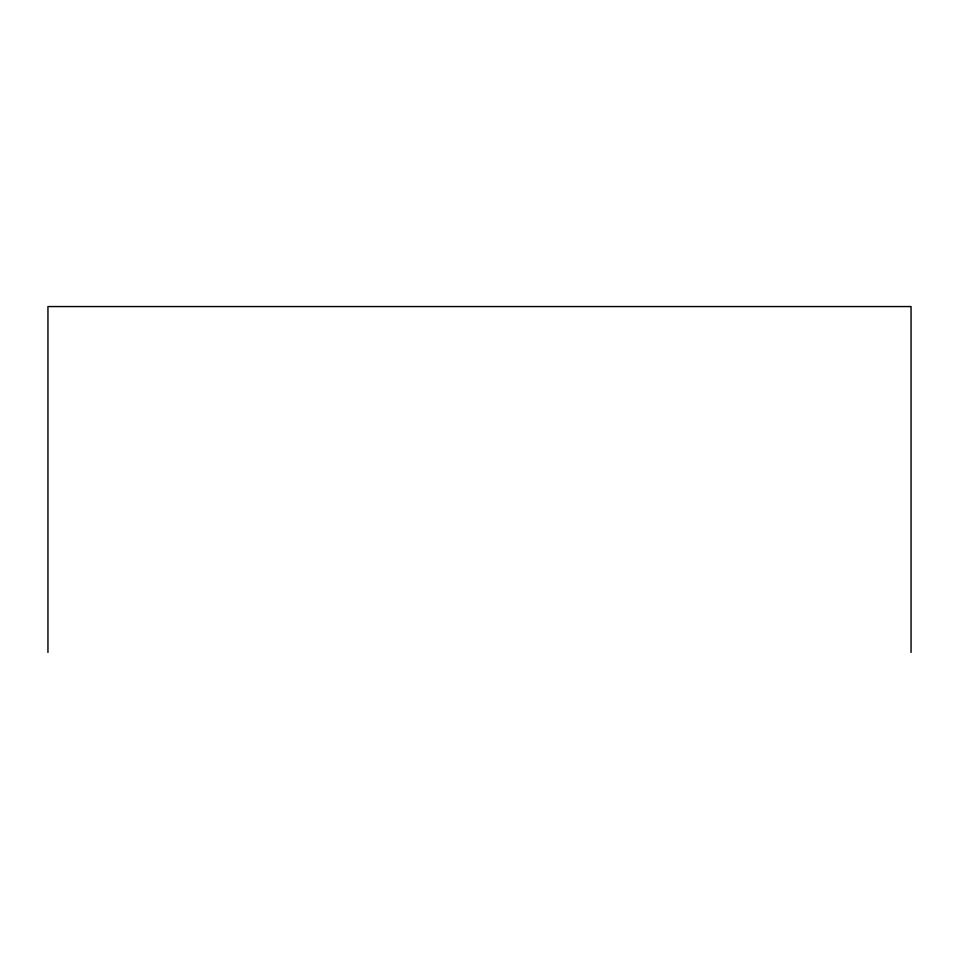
<?xml version="1.0" encoding="UTF-8"?>
<svg xmlns="http://www.w3.org/2000/svg" width="959" height="959" viewBox="0 0 959 959"><rect width="100%" height="100%" fill="white"/><g stroke="black" fill="none" stroke-linecap="round" stroke-linejoin="round"><path stroke-width="1.44" d="M911.05 652.444L911.05 306.556L47.95 306.556L47.95 652.444"/></g></svg>
